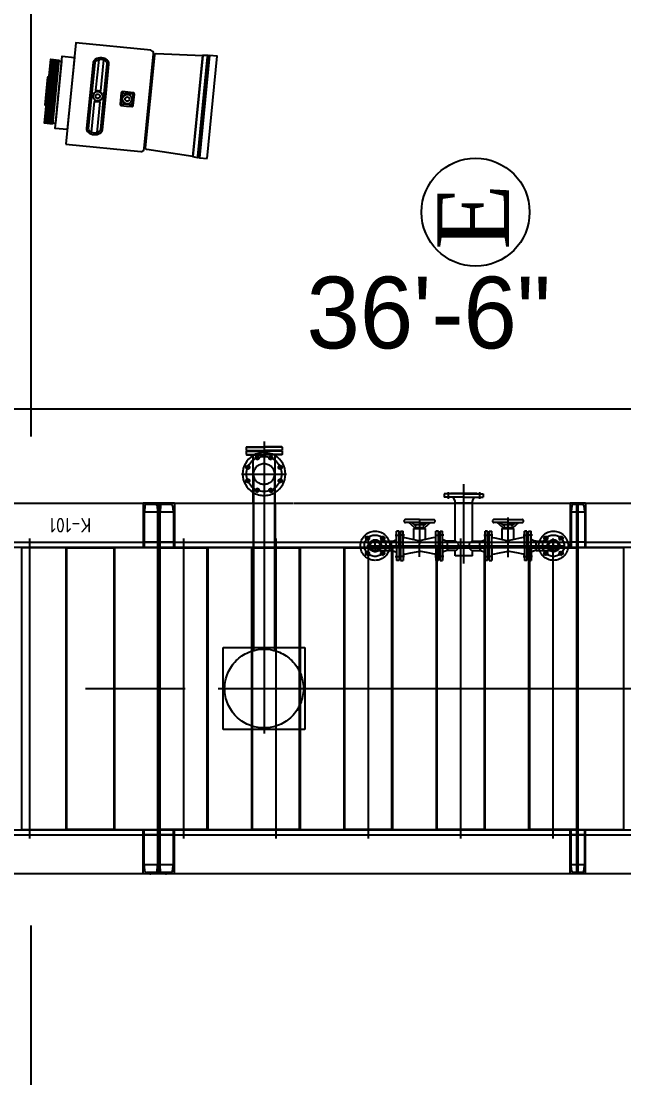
# Model space of a CAD drawing. Header units: millimetres. Extents: x -283029 to -254660, y -24907 to 10674.
# Drawn here: x -279034.5 to -278883.3, y -17864.9 to -17599.9 of the extents above; entities that cross this region are included whole.
import ezdxf

# ---------------------------------------------------------------- set-up
doc = ezdxf.new("R2010")
doc.units = ezdxf.units.MM
doc.header["$LTSCALE"] = 100
doc.header["$PDMODE"] = 3
for name, pattern in [('AM_DIN_F_W050', [6.25, 4.75, -1.5]), ('AM_DIN_F_W050x2', [3.125, 2.25, -0.875]), ('AM_DIN_G_W050', [13.75, 9.75, -1.5, 1, -1.5]), ('AM_DIN_G_W050x2', [6.875, 4.75, -0.875, 0.375, -0.875]), ('AUSGEZOGEN', [1, 1, 0]), ('CENTER', [2, 1.25, -0.25, 0.25, -0.25]), ('VERDECKT-LANG', [7.5, 5, -2.5])]:
    doc.linetypes.add(name, pattern=pattern)
for name, color, linetype in [('AM_0', 7, 'Continuous'), ('BEM', 1, 'AUSGEZOGEN'), ('MIT-MED', 1, 'CENTER'), ('NORMAL', 7, 'AUSGEZOGEN'), ('NORMALHAUBE', 6, 'Continuous'), ('TEXT', 120, 'Continuous'), ('VERDECKT', 2, 'VERDECKT-LANG')]:
    doc.layers.add(name, color=color, linetype=linetype)
doc.layers.add('AM_3', color=6, linetype='AM_DIN_F_W050', lineweight=25)
doc.layers.add('AM_7', color=4, linetype='AM_DIN_G_W050', lineweight=25)
doc.styles.add('DIN', font='isocp.shx')
doc.dimstyles.new('ISO-25', dxfattribs={"dimtxt": 18, "dimasz": 60, "dimexe": 6, "dimexo": 6, "dimgap": 15, "dimtad": 1, "dimdec": 0, "dimlunit": 3, "dimtxsty": 'Standard', "dimcen": 2.5, "dimclrd": 1, "dimclre": 1, "dimclrt": 1, "dimadec": 0, "dimazin": 0, "dimtfac": 1, "dimtdec": 0, "dimtmove": 0, "dimatfit": 3, "dimfxl": 1, "dimarcsym": 0})

# ---------------------------------------------------------------- blocks, each defined once
blk = doc.blocks.new('Wassereintritt 1 DS')
at = {"layer": 'AM_0', "ltscale": 5}
for p, q in [((-100, -267), (-100, -250)), ((0, -250), (-100, -250)), ((0, -267), (-100, -267)), ((-69, -270), (-69, -267)), ((69, -270), (-69, -270)), ((-44.9, -231), (-52.4, -247.1)), ((-44.5, -220), (-44.5, -228.9)), ((-44.5, -220), (44.4, -220)), ((0, -250), (100, -250)), ((0, -267), (100, -267)), ((44.4, -220), (44.4, -228.9)), ((44.9, -231), (52.4, -247.1)), ((69, -270), (69, -267)), ((100, -267), (100, -250))]:
    blk.add_line(p, q, dxfattribs=at)
for centre, start, end in [((-56.9, -245), 270, 335.1795), ((-49.5, -228.9), 335.1795, 0), ((49.5, -228.9), 180, 204.8205), ((56.9, -245), 204.8205, 270)]:
    blk.add_arc(centre, 5, start, end, dxfattribs=at)
at = {"layer": 'AM_3', "linetype": 'AM_DIN_F_W050x2', "ltscale": 5}
for p, q in [((-332, 75), (-345, 75)), ((-345, 0), (-345, 75)), ((-332, 0), (-332, 75)), ((-324, 0), (-324, 75)), ((-324, 75), (-311, 75)), ((-311, 0), (-311, 75)), ((-130, 75), (-143, 75)), ((-143, 0), (-143, 75)), ((-130, 0), (-130, 75)), ((-122, 0), (-122, 75)), ((-122, 75), (-109, 75)), ((-109, 0), (-109, 75)), ((122, 75), (109, 75)), ((109, 0), (109, 75)), ((122, 0), (122, 75)), ((130, 0), (130, 75)), ((130, 75), (143, 75)), ((143, 0), (143, 75)), ((324, 75), (311, 75)), ((311, 0), (311, 75)), ((324, -75), (324, 75)), ((332, 0), (332, 75)), ((332, 75), (345, 75)), ((345, 0), (345, 75)), ((-371, 24.1), (-460, 24.2)), ((-371, 24.1), (-365.2, 24.1)), ((-371, 0), (-371, 24.1)), ((-371, 0), (-371, -24.2)), ((-362.9, 24.6), (-348.7, 30.5)), ((-345, 0), (-345, -75)), ((-332, 0), (-332, -75)), ((-324, 0), (-324, -75)), ((-311, 0), (-311, -75)), ((-304.6, 42.7), (-295.7, 40.9)), ((-295.7, 40.9), (-279.9, 37.7)), ((-279.9, 37.7), (-235, 28.6)), ((-235, 28.6), (-232, 28)), ((-219, 28.6), (-222, 28)), ((-174.1, 37.7), (-219, 28.6)), ((-158.3, 40.9), (-174.1, 37.7)), ((-149.4, 42.7), (-158.3, 40.9)), ((-143, 0), (-143, -75)), ((-130, 0), (-130, -75)), ((-122, 0), (-122, -75)), ((-109, 0), (-109, -75)), ((-91.1, 24.6), (-105.3, 30.5)), ((-83, 24.1), (-88.8, 24.1)), ((-44.5, 24.2), (-83, 24.2)), ((-83, 0), (-83, 24.1)), ((-83, 0), (-83, -24.2)), ((-44.5, 50), (-44.5, 24.2)), ((-44.5, 50), (44.4, 50)), ((44.4, 50), (44.4, 24.1)), ((44.4, 24.1), (90, 24.1)), ((83, 0), (83, 24.1)), ((83, 0), (83, -24.2)), ((91.1, 24.6), (105.3, 30.5)), ((109, 0), (109, -75)), ((122, 0), (122, -75)), ((130, 0), (130, -75)), ((143, 0), (143, -75)), ((149.4, 42.7), (158.3, 40.9)), ((158.3, 40.9), (174.1, 37.7)), ((174.1, 37.7), (219, 28.6)), ((219, 28.6), (222, 28)), ((235, 28.6), (232, 28)), ((279.9, 37.7), (235, 28.6)), ((295.7, 40.9), (279.9, 37.7)), ((304.6, 42.7), (295.7, 40.9)), ((311, 0), (311, -75)), ((332, 0), (332, -75)), ((345, 0), (345, -75)), ((362.9, 24.6), (348.7, 30.5)), ((371, 24.1), (365.2, 24.1)), ((454.9, 24.2), (371, 24.2)), ((371, 0), (371, 24.1)), ((371, 0), (371, -24.2)), ((-371, -24.2), (-459.9, -24.2)), ((-371, -24.2), (-365.2, -24.2)), ((-362.9, -24.6), (-348.7, -30.5)), ((-304.6, -42.7), (-295.7, -40.9)), ((-295.7, -40.9), (-271.3, -36)), ((-271.3, -36), (-235, -28.6)), ((-257, -32.5), (-257, -90)), ((-235, -28.6), (-232, -28)), ((-219, -28.6), (-222, -28)), ((-182.7, -36), (-219, -28.6)), ((-197, -33.1), (-197, -90)), ((-158.3, -40.9), (-182.7, -36)), ((-149.4, -42.7), (-158.3, -40.9)), ((-91.1, -24.6), (-105.3, -30.5)), ((-83, -24.2), (-88.8, -24.2)), ((-44.5, -24.2), (-83, -24.2)), ((-44.5, -24.2), (-44.5, -220)), ((44.4, -24.2), (88.8, -24.2)), ((44.4, -24.2), (44.4, -220)), ((91.1, -24.6), (105.3, -30.5)), ((149.4, -42.7), (158.3, -40.9)), ((158.3, -40.9), (182.7, -36)), ((182.7, -36), (219, -28.6)), ((197, -32.5), (197, -90)), ((219, -28.6), (222, -28)), ((235, -28.6), (232, -28)), ((271.3, -36), (235, -28.6)), ((257, -33.1), (257, -90)), ((295.7, -40.9), (271.3, -36)), ((304.6, -42.7), (295.7, -40.9)), ((362.9, -24.6), (348.7, -30.5)), ((371, -24.2), (365.2, -24.2)), ((455.1, -24.2), (371, -24.2)), ((-332, -75), (-345, -75)), ((-324, -75), (-311, -75)), ((-253.3, -95), (-282.6, -120)), ((-249.1, -104.5), (-267.2, -120)), ((-197, -90), (-257, -90)), ((-253.3, -90), (-253.3, -95)), ((-200.7, -95), (-253.3, -95)), ((-204.9, -104.5), (-186.8, -120)), ((-200.7, -90), (-200.7, -95)), ((-200.7, -95), (-171.4, -120)), ((-130, -75), (-143, -75)), ((-122, -75), (-109, -75)), ((122, -75), (109, -75)), ((130, -75), (143, -75)), ((200.7, -95), (171.4, -120)), ((204.9, -104.5), (186.8, -120)), ((257, -90), (197, -90)), ((200.7, -90), (200.7, -95)), ((253.3, -95), (200.7, -95)), ((249.1, -104.5), (267.2, -120)), ((253.3, -90), (253.3, -95)), ((253.3, -95), (282.6, -120)), ((324, -75), (311, -75)), ((332, -75), (345, -75)), ((-227, -120), (-299.5, -120)), ((-227, -135), (-299.5, -135)), ((-198.5, -110), (-255.5, -110)), ((-227, -120), (-154.5, -120)), ((-227, -135), (-154.5, -135)), ((227, -120), (154.5, -120)), ((227, -135), (154.5, -135)), ((255.5, -110), (198.5, -110)), ((227, -120), (299.5, -120)), ((227, -135), (299.5, -135))]:
    blk.add_line(p, q, dxfattribs=at)
for centre, radius in [((-460, -1), 75), ((455, -1), 75), ((-498.9, 37.9), 9), ((-460, -1), 31), ((-460, 0), 24.2), ((-421.1, 37.9), 9), ((416.1, 37.9), 9), ((455, -1), 31), ((455, 0), 24.2), ((493.9, 37.9), 9), ((-498.9, -39.9), 9), ((-421.1, -39.9), 9), ((416.1, -39.9), 9), ((493.9, -39.9), 9)]:
    blk.add_circle(centre, radius, dxfattribs=at)
for centre, radius, start, end in [((-365.2, 30.1), 6, 270, 292.4248), ((-351, 36), 6, 292.4735, 0), ((-303, 50.5), 8, 180, 258.5587), ((-227, 52.5), 25, 258.5587, 281.4429), ((-151, 50.5), 8, 281.4413, 0), ((-103, 36), 6, 180, 247.5265), ((-88.8, 30.1), 6, 247.5752, 270), ((-50.9, 0), 25, 284.9683, 75.0029), ((50.9, 0), 25, 104.9971, 255.0164), ((88.8, 30.1), 6, 270, 292.4248), ((103, 36), 6, 292.4735, 0), ((151, 50.5), 8, 180, 258.5587), ((227, 52.5), 25, 258.5587, 281.4429), ((303, 50.5), 8, 281.4413, 0), ((351, 36), 6, 180, 247.5265), ((365.2, 30.1), 6, 247.5752, 270), ((-365.2, -30.2), 6, 67.5752, 90), ((-351, -36), 6, 0, 67.5265), ((-303, -50.5), 8, 101.4413, 180), ((-227, -52.5), 25, 78.5571, 101.4413), ((-151, -50.5), 8, 0, 78.5587), ((-103, -36), 6, 112.4735, 180), ((-88.8, -30.2), 6, 90, 112.4248), ((88.8, -30.2), 6, 67.5752, 90), ((103, -36), 6, 0, 67.5265), ((151, -50.5), 8, 101.4413, 180), ((227, -52.5), 25, 78.5571, 101.4413), ((303, -50.5), 8, 0, 78.5587), ((351, -36), 6, 112.4735, 180), ((365.2, -30.2), 6, 90, 112.4248), ((-243.9, -110.6), 8, 90, 130.5543), ((-210.1, -110.6), 8, 49.4529, 90), ((-209, -107.6), 5, 49.4436, 90), ((210.1, -110.6), 8, 90, 130.5543), ((243.9, -110.6), 8, 49.4529, 90), ((245, -107.6), 5, 49.4436, 90), ((-299.5, -127.5), 7.5, 90, 270), ((-154.5, -127.5), 7.5, 270, 90), ((154.5, -127.5), 7.5, 90, 270), ((299.5, -127.5), 7.5, 270, 90)]:
    blk.add_arc(centre, radius, start, end, dxfattribs=at)
at = {"layer": 'AM_7', "linetype": 'AM_DIN_G_W050x2', "ltscale": 5}
for p, q in [((-351.5, 55), (-325.5, 55)), ((-304.5, 55), (-325.5, 55)), ((-227, 56.8), (-227, -145)), ((-149.5, 55), (-128.5, 55)), ((-102.5, 55), (-128.5, 55)), ((0, 89.8), (0, -317.1)), ((102.5, 55), (128.5, 55)), ((149.5, 55), (128.5, 55)), ((227, 56.1), (227, -11.1)), ((304.5, 55), (325.5, 55)), ((351.5, 55), (325.5, 55)), ((496.8, 0), (-520.2, 0)), ((-508.8, 47.8), (-489, 28)), ((-460, 0), (-460, 30.2)), ((-460, 0), (-460, -30.2)), ((-411.2, 47.8), (-431, 28)), ((406.2, 47.8), (426, 28)), ((455, 0), (455, 30.2)), ((455, 0), (455, -30.2)), ((503.8, 47.8), (484, 28)), ((-489, -30), (-508.8, -49.8)), ((-431, -30), (-411.2, -49.8)), ((227, -135), (227, -11.1)), ((426, -30), (406.2, -49.8)), ((484, -30), (503.8, -49.8)), ((-351.5, -55), (-325.5, -55)), ((-304.5, -55), (-325.5, -55)), ((-149.5, -55), (-128.5, -55)), ((-102.5, -55), (-128.5, -55)), ((102.5, -55), (128.5, -55)), ((149.5, -55), (128.5, -55)), ((304.5, -55), (325.5, -55)), ((351.5, -55), (325.5, -55)), ((-80, -275.4), (-80, -242.4)), ((80, -275.4), (80, -242.4))]:
    blk.add_line(p, q, dxfattribs=at)
for centre in [(-460, -1), (455, -1)]:
    blk.add_circle(centre, 55, dxfattribs=at)
blk = doc.blocks.new('*D419')
at = {"color": 1, "lineweight": -2, "transparency": 16777216}
for p, q in [((-279151.11, -17724.62), (-279151.11, -17691.12)), ((-278713.47, -17714.84), (-278713.47, -17691.12)), ((-279091.11, -17697.12), (-278773.47, -17697.12))]:
    blk.add_line(p, q, dxfattribs=at)
at = {"color": 1, "transparency": 16777216}
for points in [[(-279091.11, -17687.12), (-279091.11, -17707.12), (-279151.11, -17697.12)], [(-278773.47, -17687.12), (-278773.47, -17707.12), (-278713.47, -17697.12)]]:
    blk.add_solid(points, dxfattribs=at)
at = {"layer": 'Defpoints', "color": 0, "transparency": 16777216}
for p in [(-278713.47, -17697.12), (-278713.47, -17720.84), (-279151.11, -17730.62)]:
    blk.add_point(p, dxfattribs=at)
at = {"color": 1, "transparency": 16777216, "insert": (-278932.29, -17673.12), "char_height": 18, "attachment_point": 5}
blk.add_mtext('36\'-6"', dxfattribs=at)
blk = doc.blocks.new('ccyv')
at = {"color": 6}
for p, q in [((-151.84, 392.61), (-185.19, 392.03)), ((-140.16, 391.99), (-185.19, 391.2)), ((-140.16, 391.15), (-185.19, 390.37)), ((-140.16, 390.32), (-185.19, 389.53)), ((-140.16, 389.49), (-185.19, 388.7)), ((-140.16, 388.65), (-185.19, 387.87)), ((-140.16, 387.82), (-185.19, 387.03)), ((-166.62, 338.99), (-167.62, 339.53)), ((-166.16, 339.45), (-166.7, 340.45)), ((-159.15, 339.45), (-158.61, 340.45)), ((-158.69, 338.99), (-157.69, 339.53)), ((-166.62, 332.5), (-167.62, 331.96)), ((-166.16, 332.04), (-166.7, 331.04)), ((-159.15, 332.04), (-158.61, 331.04)), ((-158.69, 332.5), (-157.69, 331.96))]:
    blk.add_line(p, q, dxfattribs=at)
for points in [[(-185.55, 387.03), (-185.55, 392.61), (-139.76, 392.61), (-139.76, 387.03)], [(-173.51, 392.61), (-172.79, 393.54), (-152.7, 393.54), (-151.84, 392.61)], [(-188.45, 376.09), (-188.45, 384.76), (-136.87, 384.76), (-136.87, 376.09)], [(-140.68, 384.76), (-140.68, 387.03), (-184.64, 387.03), (-184.64, 384.76)], [(-195.29, 320.18), (-195.8, 319.3), (-129.51, 319.3), (-130.02, 320.18)], [(-199.1, 285.26), (-126.21, 285.26), (-126.02, 281.66), (-199.29, 281.66)], [(-126.02, 280.48), (-199.29, 280.48), (-198.11, 281.66), (-127.2, 281.66)], [(-199.29, 275.03), (-126.02, 275.03), (-126.02, 280.48), (-199.29, 280.48)]]:
    blk.add_lwpolyline(points, close=True, dxfattribs=at)
for points in [[(-198.86, 376.09), (-198.86, 322.48, 0.414214), (-196.56, 320.18), (-128.75, 320.18, 0.414214), (-126.46, 322.48), (-126.46, 376.09)], [(-162.66, 362.29), (-139.15, 362.29, -0.223517), (-136.43, 361, -0.360044), (-136.43, 352.68, -0.223517), (-139.15, 351.4), (-162.66, 351.4), (-186.16, 351.4, -0.223517), (-188.89, 352.68, -0.360044), (-188.89, 361, -0.223517), (-186.16, 362.29)], [(-162.66, 352.64), (-186.16, 352.64, -0.223517), (-187.93, 353.48, -0.360044), (-187.93, 360.21, -0.223517), (-186.16, 361.05), (-162.66, 361.05), (-139.15, 361.05, -0.223517), (-137.38, 360.21, -0.360044), (-137.38, 353.48, -0.223517), (-139.15, 352.64)], [(-167.62, 335.74), (-167.62, 331.96, 0.414214), (-166.7, 331.04), (-158.61, 331.04, 0.414214), (-157.69, 331.96), (-157.69, 335.74), (-157.69, 339.53, 0.414214), (-158.61, 340.45), (-166.7, 340.45, 0.414214), (-167.62, 339.53)], [(-166.62, 335.74), (-166.62, 338.99, -0.414214), (-166.16, 339.45), (-159.15, 339.45, -0.414214), (-158.69, 338.99), (-158.69, 335.74), (-158.69, 332.5, -0.414214), (-159.15, 332.04), (-166.16, 332.04, -0.414214), (-166.62, 332.5)], [(-198.7, 285.26), (-196.98, 318.42, -0.39915), (-196.07, 319.3), (-129.25, 319.3, -0.39915), (-128.33, 318.42), (-126.61, 285.26)]]:
    blk.add_lwpolyline(points, format="xyb", close=True, dxfattribs=at)
for points in [[(-188.79, 358.75), (-166.62, 358.75), (-166.62, 354.94), (-188.79, 354.94)], [(-136.53, 358.75), (-158.54, 358.75), (-158.54, 354.94), (-136.53, 354.94)]]:
    blk.add_lwpolyline(points, dxfattribs=at)
for centre, radius in [((-162.66, 356.84), 3.29), ((-162.66, 356.84), 1.54), ((-162.66, 335.74), 3.29), ((-162.66, 335.74), 1.54)]:
    blk.add_circle(centre, radius, dxfattribs=at)

msp = doc.modelspace()

# ---------------------------------------------------------------- linework, layer by layer
at = {"color": 2}
for p, q in [((-279032, -17704.1), (-279032, -17376.66)), ((-279032, -18573.33), (-279032, -17826.71))]:
    msp.add_line(p, q, dxfattribs=at)
at = {"color": 85, "true_color": 0x58ba48}
msp.add_circle((-278920.53, -17647.83), 13.55, dxfattribs=at)
at = {"layer": 'AM_0'}
for p, q in [((-278978.02, -17706.7), (-278978.12, -17706.8)), ((-278978.12, -17706.8), (-278973.6, -17706.8)), ((-278978.12, -17706.8), (-278978.12, -17707.58)), ((-278978.12, -17707.58), (-278973.6, -17707.58)), ((-278978.12, -17707.78), (-278973.6, -17707.78)), ((-278978.12, -17707.78), (-278978.12, -17708.56)), ((-278978.12, -17708.56), (-278973.6, -17708.56)), ((-278978.12, -17708.56), (-278978.02, -17708.66)), ((-278978.02, -17706.7), (-278973.6, -17706.7)), ((-278976.75, -17707.58), (-278976.75, -17707.78)), ((-278969.17, -17706.7), (-278973.6, -17706.7)), ((-278969.08, -17706.8), (-278973.6, -17706.8)), ((-278969.08, -17707.58), (-278973.6, -17707.58)), ((-278969.08, -17707.78), (-278973.6, -17707.78)), ((-278969.08, -17708.56), (-278973.6, -17708.56)), ((-278970.45, -17707.58), (-278970.45, -17707.78)), ((-278969.17, -17706.7), (-278969.08, -17706.8)), ((-278969.08, -17708.56), (-278969.17, -17708.66)), ((-278969.08, -17706.8), (-278969.08, -17707.58)), ((-278969.08, -17707.78), (-278969.08, -17708.56)), ((-278978.02, -17708.66), (-278973.6, -17708.66)), ((-278976.36, -17720.84), (-278976.36, -17708.66)), ((-278969.17, -17708.66), (-278973.6, -17708.66)), ((-278970.83, -17720.84), (-278970.83, -17708.66)), ((-278973.44, -17737.95), (-278973.44, -17732.18)), ((-278973.44, -17737.95), (-278973.44, -17732.18)), ((-278973.44, -17737.95), (-278973.44, -17732.18)), ((-278973.44, -17737.95), (-278973.44, -17732.18))]:
    msp.add_line(p, q, dxfattribs=at)
for start, end in [(120.9367, 239.0633), (300.9367, 59.0633)]:
    msp.add_arc((-278973.6, -17713.5), 5.38, start, end, dxfattribs=at)
at = {"layer": 'AM_3'}
for p, q in [((-278976.22, -17713.5), (-278976.22, -17757.76)), ((-278970.98, -17713.5), (-278970.98, -17757.76)), ((-278976.36, -17720.84), (-278976.36, -17757.81)), ((-278970.83, -17720.84), (-278970.83, -17757.81)), ((-278983.87, -17777.56), (-278983.87, -17757.02)), ((-278983.87, -17757.02), (-278963.33, -17757.02)), ((-278963.33, -17757.02), (-278963.33, -17777.56)), ((-278963.33, -17777.56), (-278983.87, -17777.56))]:
    msp.add_line(p, q, dxfattribs=at)
for centre, radius in [((-278973.6, -17713.5), 2.62), ((-278975.28, -17709.44), 0.44), ((-278971.91, -17709.44), 0.44), ((-278977.66, -17711.82), 0.44), ((-278969.53, -17711.82), 0.44), ((-278977.66, -17715.19), 0.44), ((-278969.53, -17715.19), 0.44), ((-278975.28, -17717.57), 0.44), ((-278971.91, -17717.57), 0.44), ((-278973.6, -17767.29), 9.88)]:
    msp.add_circle(centre, radius, dxfattribs=at)
for start, end in [(59.0633, 120.9367), (239.0633, 300.9367)]:
    msp.add_arc((-278973.6, -17713.5), 5.38, start, end, dxfattribs=at)
at = {"layer": 'AM_7'}
for p, q in [((-278973.6, -17705.31), (-278973.6, -17778.54)), ((-278975.03, -17710.05), (-278975.54, -17708.83)), ((-278972.17, -17710.05), (-278971.66, -17708.83)), ((-278979.22, -17713.5), (-278967.98, -17713.5)), ((-278977.05, -17712.07), (-278978.27, -17711.56)), ((-278970.14, -17712.07), (-278968.92, -17711.56)), ((-278977.05, -17714.93), (-278978.27, -17715.44)), ((-278970.14, -17714.93), (-278968.92, -17715.44)), ((-278975.03, -17716.96), (-278975.54, -17718.18)), ((-278972.17, -17716.96), (-278971.66, -17718.18)), ((-278985.1, -17767.29), (-278962.42, -17767.29))]:
    msp.add_line(p, q, dxfattribs=at)
msp.add_circle((-278973.6, -17713.5), 4.4, dxfattribs=at)
at = {"layer": 'BEM', "const_width": 0.183}
for points in [[(-278973.51, -17706.61, 1), (-278973.69, -17706.61, 1)], [(-278923.39, -17718.33, 1), (-278923.57, -17718.33, 1)]]:
    msp.add_lwpolyline(points, format="xyb", close=True, dxfattribs=at)
at = {"layer": 'MIT-MED'}
for p, q in [((-279032.41, -17729.64), (-279032.41, -17804.94)), ((-278993.84, -17729.64), (-278993.84, -17804.94)), ((-278970.67, -17729.64), (-278970.67, -17804.94)), ((-278947.49, -17729.64), (-278947.49, -17804.94)), ((-278924.31, -17729.64), (-278924.31, -17804.94)), ((-278901.13, -17729.64), (-278901.13, -17804.94)), ((-279168.35, -17767.29), (-278711.02, -17767.29))]:
    msp.add_line(p, q, dxfattribs=at)
at = {"layer": 'NORMAL'}
for p, q in [((-279166.27, -17720.84), (-278713.47, -17720.84)), ((-278713.47, -17813.74), (-279166.27, -17813.74))]:
    msp.add_line(p, q, dxfattribs=at)
at = {"layer": 'NORMALHAUBE'}
for p, q in [((-279003.91, -17720.84), (-279003.91, -17731.84)), ((-279000, -17720.84), (-279003.91, -17720.84)), ((-279002.25, -17720.84), (-279001.96, -17720.84)), ((-279001.96, -17720.84), (-279002.25, -17720.84)), ((-279000.3, -17720.84), (-279000.3, -17813.74)), ((-278996.09, -17720.84), (-279000, -17720.84)), ((-279000, -17720.84), (-279000, -17731.84)), ((-279000, -17720.84), (-279000, -17731.84)), ((-278999.71, -17720.84), (-278999.71, -17813.74)), ((-278998.05, -17720.84), (-278998.34, -17720.84)), ((-278998.34, -17720.84), (-278998.05, -17720.84)), ((-278996.09, -17720.84), (-278996.09, -17731.84)), ((-278892.92, -17720.84), (-278896.83, -17720.84)), ((-278896.83, -17720.84), (-278896.83, -17731.84)), ((-278895.17, -17720.84), (-278894.88, -17720.84)), ((-278895.17, -17813.74), (-278895.17, -17720.84)), ((-278894.88, -17720.84), (-278895.17, -17720.84)), ((-278894.88, -17720.84), (-278894.88, -17813.74)), ((-278892.92, -17720.84), (-278892.92, -17731.84)), ((-279091.13, -17731.84), (-278895.17, -17731.84)), ((-279089.18, -17730.62), (-278896.83, -17730.62)), ((-278894.88, -17731.84), (-278811.9, -17731.84)), ((-278892.92, -17730.62), (-278811.9, -17730.62)), ((-279091.13, -17802.74), (-278811.9, -17802.74)), ((-279089.18, -17803.96), (-278811.9, -17803.96)), ((-279003.91, -17813.74), (-279003.91, -17802.74)), ((-279000, -17813.74), (-279000, -17802.74)), ((-279000, -17813.74), (-279000, -17802.74)), ((-278996.09, -17813.74), (-278996.09, -17802.74)), ((-278896.83, -17813.74), (-278896.83, -17802.74)), ((-278892.92, -17813.74), (-278892.92, -17802.74)), ((-279000, -17813.74), (-279003.91, -17813.74)), ((-279001.96, -17813.74), (-279002.25, -17813.74)), ((-279002.25, -17813.74), (-279001.96, -17813.74)), ((-278996.09, -17813.74), (-279000, -17813.74)), ((-278998.34, -17813.74), (-278998.05, -17813.74)), ((-278998.05, -17813.74), (-278998.34, -17813.74)), ((-278892.92, -17813.74), (-278896.83, -17813.74)), ((-278894.88, -17813.74), (-278895.17, -17813.74))]:
    msp.add_line(p, q, dxfattribs=at)
at = {"layer": 'VERDECKT'}
for p, q in [((-279003.49, -17721.49), (-279003.6, -17722.86)), ((-279000.82, -17721.13), (-279003.1, -17721.13)), ((-279000.43, -17721.49), (-279000.32, -17722.86)), ((-278999.58, -17721.49), (-278999.69, -17722.86)), ((-278996.91, -17721.13), (-278999.19, -17721.13)), ((-278996.52, -17721.49), (-278996.41, -17722.86)), ((-278896.4, -17721.49), (-278896.51, -17722.86)), ((-278893.74, -17721.13), (-278896.01, -17721.13)), ((-278893.35, -17721.49), (-278893.24, -17722.86)), ((-279003.91, -17723.04), (-279003.79, -17723.04)), ((-279000, -17723.04), (-279003.91, -17723.04)), ((-279003.67, -17723.04), (-279003.67, -17731.84)), ((-279000.25, -17723.04), (-279000.25, -17731.84)), ((-279000, -17723.04), (-279000.13, -17723.04)), ((-278996.09, -17723.04), (-279000, -17723.04)), ((-279000, -17723.04), (-278999.88, -17723.04)), ((-278999.76, -17723.04), (-278999.76, -17731.84)), ((-278996.34, -17723.04), (-278996.34, -17731.84)), ((-278996.09, -17723.04), (-278996.21, -17723.04)), ((-278896.83, -17723.04), (-278896.71, -17723.04)), ((-278892.92, -17723.04), (-278896.83, -17723.04)), ((-278896.59, -17723.04), (-278896.59, -17731.84)), ((-278893.16, -17723.04), (-278893.16, -17731.84)), ((-278892.92, -17723.04), (-278893.04, -17723.04)), ((-279034.43, -17731.94), (-279034.43, -17802.64)), ((-279034.43, -17731.94), (-279023.33, -17731.94)), ((-279023.33, -17731.94), (-279023.33, -17802.64)), ((-279023.12, -17732.03), (-279023.12, -17802.54)), ((-279023.12, -17732.03), (-279011.31, -17732.03)), ((-279011.31, -17732.03), (-279011.31, -17802.54)), ((-279011.1, -17731.94), (-279011.1, -17802.64)), ((-279011.1, -17731.94), (-279000, -17731.94)), ((-279000, -17730.62), (-279003.91, -17730.62)), ((-278996.09, -17730.62), (-279000, -17730.62)), ((-279000, -17731.94), (-279000, -17802.64)), ((-278999.75, -17732.03), (-278999.75, -17802.54)), ((-278999.75, -17732.03), (-278987.94, -17732.03)), ((-278987.94, -17732.03), (-278987.94, -17802.54)), ((-278987.73, -17731.94), (-278987.73, -17802.64)), ((-278987.73, -17731.94), (-278976.78, -17731.94)), ((-278976.78, -17731.94), (-278976.78, -17802.64)), ((-278976.57, -17732.03), (-278976.57, -17802.54)), ((-278976.57, -17732.03), (-278964.76, -17732.03)), ((-278964.76, -17732.03), (-278964.76, -17802.54)), ((-278964.55, -17731.94), (-278964.55, -17802.64)), ((-278964.55, -17731.94), (-278953.6, -17731.94)), ((-278953.6, -17731.94), (-278953.6, -17802.64)), ((-278953.39, -17732.03), (-278953.39, -17802.54)), ((-278953.39, -17732.03), (-278941.58, -17732.03)), ((-278941.58, -17732.03), (-278941.58, -17802.54)), ((-278941.38, -17731.94), (-278941.38, -17802.64)), ((-278941.38, -17731.94), (-278930.42, -17731.94)), ((-278930.42, -17731.94), (-278930.42, -17802.64)), ((-278930.22, -17732.03), (-278930.22, -17802.54)), ((-278930.22, -17732.03), (-278918.4, -17732.03)), ((-278918.4, -17732.03), (-278918.4, -17802.54)), ((-278918.2, -17731.94), (-278918.2, -17802.64)), ((-278918.2, -17731.94), (-278907.25, -17731.94)), ((-278907.25, -17731.94), (-278907.25, -17802.64)), ((-278907.04, -17732.03), (-278907.04, -17802.54)), ((-278907.04, -17732.03), (-278895.23, -17732.03)), ((-278892.92, -17730.62), (-278896.83, -17730.62)), ((-278895.23, -17732.03), (-278895.23, -17802.54)), ((-278894.88, -17731.84), (-278895.17, -17731.84)), ((-278894.88, -17731.94), (-278894.88, -17802.64)), ((-278894.88, -17731.94), (-278883.43, -17731.94)), ((-278883.43, -17731.94), (-278883.43, -17802.64)), ((-279034.43, -17802.64), (-279023.33, -17802.64)), ((-279023.12, -17802.54), (-279011.31, -17802.54)), ((-279011.1, -17802.64), (-279000, -17802.64)), ((-279000, -17803.96), (-279003.91, -17803.96)), ((-279003.67, -17811.54), (-279003.67, -17802.74)), ((-279000.25, -17811.54), (-279000.25, -17802.74)), ((-278996.09, -17803.96), (-279000, -17803.96)), ((-278999.76, -17811.54), (-278999.76, -17802.74)), ((-278999.75, -17802.54), (-278987.94, -17802.54)), ((-278996.34, -17811.54), (-278996.34, -17802.74)), ((-278987.73, -17802.64), (-278976.78, -17802.64)), ((-278976.57, -17802.54), (-278964.76, -17802.54)), ((-278964.55, -17802.64), (-278953.6, -17802.64)), ((-278953.39, -17802.54), (-278941.58, -17802.54)), ((-278941.38, -17802.64), (-278930.42, -17802.64)), ((-278930.22, -17802.54), (-278918.4, -17802.54)), ((-278918.2, -17802.64), (-278907.25, -17802.64)), ((-278907.04, -17802.54), (-278895.23, -17802.54)), ((-278892.92, -17803.96), (-278896.83, -17803.96)), ((-278896.59, -17811.54), (-278896.59, -17802.74)), ((-278894.88, -17802.74), (-278895.17, -17802.74)), ((-278894.88, -17802.64), (-278883.43, -17802.64)), ((-278893.16, -17811.54), (-278893.16, -17802.74)), ((-279000, -17811.54), (-279003.91, -17811.54)), ((-279003.91, -17811.54), (-279003.79, -17811.54)), ((-279003.49, -17813.09), (-279003.6, -17811.72)), ((-279000.43, -17813.09), (-279000.32, -17811.72)), ((-279000, -17811.54), (-279000.13, -17811.54)), ((-279000, -17811.54), (-278999.88, -17811.54)), ((-278996.09, -17811.54), (-279000, -17811.54)), ((-278999.58, -17813.09), (-278999.69, -17811.72)), ((-278996.52, -17813.09), (-278996.41, -17811.72)), ((-278996.09, -17811.54), (-278996.21, -17811.54)), ((-278896.83, -17811.54), (-278896.71, -17811.54)), ((-278892.92, -17811.54), (-278896.83, -17811.54)), ((-278896.4, -17813.09), (-278896.51, -17811.72)), ((-278893.35, -17813.09), (-278893.24, -17811.72)), ((-278892.92, -17811.54), (-278893.04, -17811.54)), ((-279000.82, -17813.45), (-279003.1, -17813.45)), ((-278996.91, -17813.45), (-278999.19, -17813.45)), ((-278893.74, -17813.45), (-278896.01, -17813.45))]:
    msp.add_line(p, q, dxfattribs=at)
for centre, radius, start, end in [((-279003.1, -17721.52), 0.391, 90, 175.428), ((-279000.82, -17721.52), 0.391, 4.572, 90), ((-278999.19, -17721.52), 0.391, 90, 175.428), ((-278996.91, -17721.52), 0.391, 4.572, 90), ((-278896.01, -17721.52), 0.391, 90, 175.428), ((-278893.74, -17721.52), 0.391, 4.572, 90), ((-279003.79, -17722.84), 0.196, 270, 355.435), ((-279000.13, -17722.84), 0.196, 184.565, 270), ((-278999.88, -17722.84), 0.196, 270, 355.435), ((-278996.21, -17722.84), 0.196, 184.565, 270), ((-278896.71, -17722.84), 0.196, 270, 355.435), ((-278893.04, -17722.84), 0.196, 184.565, 270), ((-279003.79, -17811.73), 0.196, 4.565, 90), ((-279000.13, -17811.73), 0.196, 90, 175.435), ((-278999.88, -17811.73), 0.196, 4.565, 90), ((-278996.21, -17811.73), 0.196, 90, 175.435), ((-278896.71, -17811.73), 0.196, 4.565, 90), ((-278893.04, -17811.73), 0.196, 90, 175.435), ((-279003.1, -17813.05), 0.391, 184.572, 270), ((-279000.82, -17813.05), 0.391, 270, 355.428), ((-278999.19, -17813.05), 0.391, 184.572, 270), ((-278996.91, -17813.05), 0.391, 270, 355.428), ((-278896.01, -17813.05), 0.391, 184.572, 270), ((-278893.74, -17813.05), 0.391, 270, 355.428)]:
    msp.add_arc(centre, radius, start, end, dxfattribs=at)

# ---------------------------------------------------------------- block references
at = {"color": 3, "xscale": 0.352172715904733, "yscale": 0.352172715904733, "zscale": 0.352172715904733, "rotation": 84.38857191066026}
msp.add_blockref('ccyv', (-278884.64, -17574.02), dxfattribs=at)
at = {"layer": 'BEM', "xscale": 0.04889662439359067, "yscale": 0.04889662439359067, "zscale": 0.04889662439359067, "rotation": 180}
msp.add_blockref('Wassereintritt 1 DS', (-278923.48, -17731.53), dxfattribs=at)

# ---------------------------------------------------------------- texts
at = {"color": 85, "true_color": 0x58ba48, "insert": (-278930.11, -17640.74), "char_height": 17.9427, "attachment_point": 3, "rotation": 90}
msp.add_mtext_dynamic_manual_height_columns('{\\fTimes New Roman|b0|i0|c0|p18;E}', width=21.5621, gutter_width=6.23, heights=[0], dxfattribs=at)
at = {"layer": 'TEXT', "style": 'DIN'}
msp.add_text('K-101', height=3.667, rotation=180, dxfattribs=at).set_placement((-279016.94, -17724.49))

# ---------------------------------------------------------------- dimensions: what is measured, and where the dimension line sits
at = {"color": 3}
dim = msp.add_linear_dim(base=(-278713.47, -17697.12), p1=(-279151.11, -17730.62), p2=(-278713.47, -17720.84), dimstyle='ISO-25', dxfattribs=at)
dim.commit()
dim.dimension.update_dxf_attribs({"geometry": '*D419', "text_midpoint": (-278932.29, -17673.12)})

doc.saveas('drawing.dxf')
